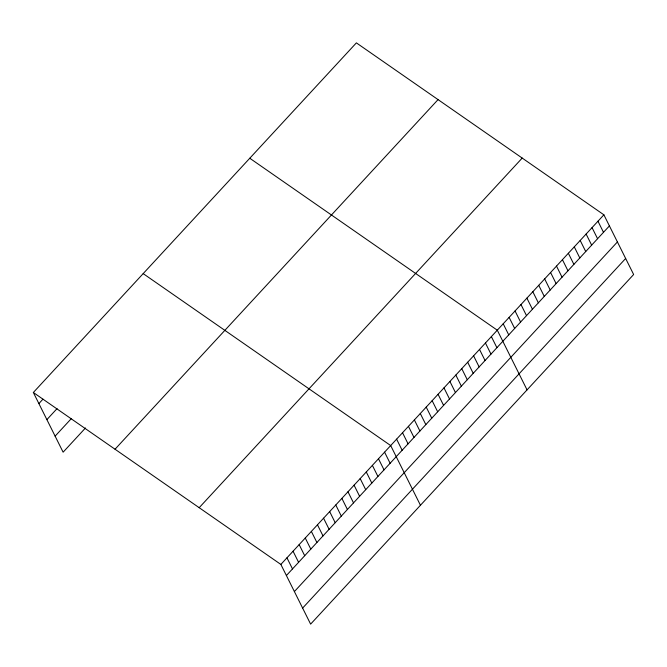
<?xml version="1.0" encoding="UTF-8"?>
<svg xmlns="http://www.w3.org/2000/svg" width="667" height="667" viewBox="0 0 667 667"><rect width="100%" height="100%" fill="white"/><g stroke="black" fill="none" stroke-linecap="round" stroke-linejoin="round"><path stroke-width="1" d="M33.35 392.488L356.378 42.871L603.885 214.816L633.65 274.512L310.622 624.129L280.857 564.432L33.35 392.488L63.115 452.184L85.484 427.972M38.878 403.585L42.946 399.183M46.882 419.626L57.045 408.621M55.119 436.151L71.386 418.543M115.024 449.233L438.052 99.616M199.183 507.695L522.211 158.071M280.857 564.432L603.885 214.816M286.393 575.529L609.421 225.905M294.389 591.562L617.417 241.946M302.626 608.087L625.654 258.471M249.775 158.246L497.29 330.19L527.055 389.887M143.18 273.62L390.687 445.564L420.452 505.261M597.966 221.219L603.493 232.316M592.046 227.63L597.574 238.728M586.118 234.042L591.654 245.139M580.198 240.453L585.726 251.542M574.279 246.865L579.806 257.954M568.351 253.268L573.887 264.365M562.431 259.68L567.959 270.777M556.511 266.091L562.039 277.189M550.583 272.503L556.12 283.592M544.664 278.906L550.2 290.003M538.744 285.318L544.272 296.415M532.825 291.729L538.352 302.826M526.897 298.141L532.433 309.23M520.977 304.552L526.505 315.641M515.057 310.955L520.585 322.053M509.129 317.367L514.666 328.464M503.21 323.778L508.738 334.876M491.362 336.593L496.898 347.69M485.443 343.005L490.979 354.102M479.523 349.416L485.051 360.513M473.595 355.828L479.131 366.917M467.675 362.239L473.211 373.328M461.756 368.643L467.284 379.74M455.836 375.054L461.364 386.151M449.908 381.466L455.444 392.563M443.989 387.877L449.516 398.966M438.069 394.28L443.597 405.378M432.141 400.692L437.677 411.789M426.221 407.103L431.749 418.201M420.302 413.515L425.829 424.604M414.374 419.918L419.91 431.015M408.454 426.33L413.99 437.427M402.534 432.741L408.062 443.838M396.607 439.153L402.143 450.25M384.584 452.168L390.12 463.257M378.489 458.771L384.017 469.86M372.386 465.374L377.914 476.463M366.283 471.978L371.811 483.075M360.18 478.581L365.708 489.678M354.077 485.184L359.613 496.281M347.974 491.787L353.51 502.885M341.879 498.391L347.407 509.488M335.776 504.994L341.304 516.091M329.673 511.597L335.201 522.695M323.57 518.201L329.106 529.298M317.467 524.804L323.003 535.901M311.364 531.416L316.9 542.504M305.269 538.019L310.797 549.108M299.166 544.622L304.694 555.711M293.063 551.225L298.591 562.314M286.96 557.829L292.496 568.926"/></g></svg>
